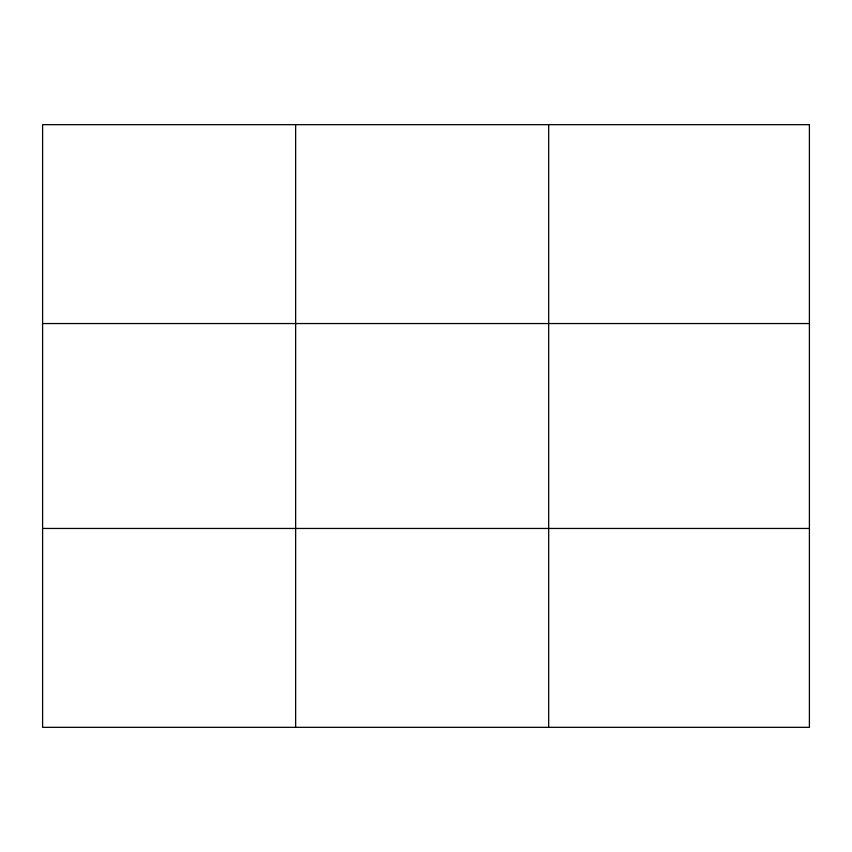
<?xml version="1.0" encoding="UTF-8"?>
<svg xmlns="http://www.w3.org/2000/svg" width="852" height="852" viewBox="0 0 852 852"><rect width="100%" height="100%" fill="white"/><g stroke="black" fill="none" stroke-linecap="round" stroke-linejoin="round"><path stroke-width="1.28" d="M295.644 727.331L295.644 124.669M548.688 727.331L548.688 124.669M42.6 323.547L809.4 323.547M42.6 528.453L809.4 528.453M809.4 124.669L809.4 727.331L42.6 727.331L42.6 124.669L809.4 124.669"/></g></svg>
